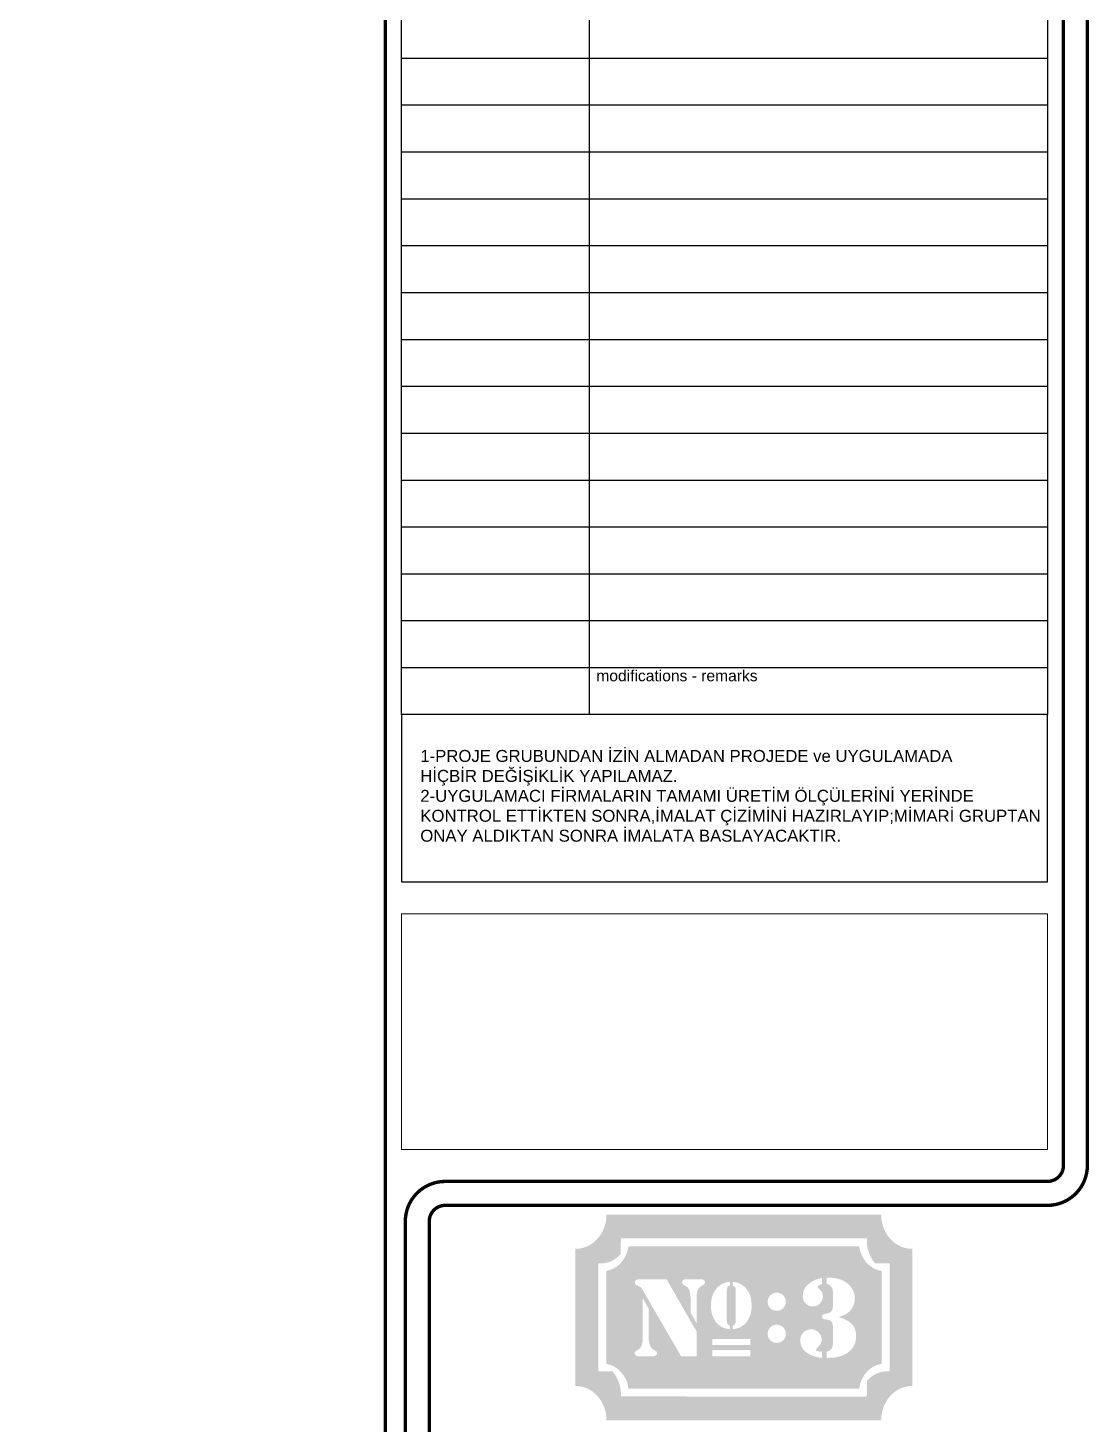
# Model space of a CAD drawing. Header units: millimetres. Extents: x 54215 to 67697, y 23496 to 56611.
# Drawn here: x 62282 to 62949, y 54834 to 55712 of the extents above; entities that cross this region are included whole.
import ezdxf

# ---------------------------------------------------------------- set-up
doc = ezdxf.new("R2010")
doc.units = ezdxf.units.MM
doc.layers.add('t_tarama', color=251, linetype='Continuous', lineweight=20)
doc.layers.add('t_yazı', color=154, linetype='Continuous', lineweight=25)
doc.styles.add('AT-ARIAL', font='arial.ttf')
doc.styles.get("Standard").update_dxf_attribs({"font": 'arial.ttf'})

msp = doc.modelspace()

# ---------------------------------------------------------------- hatches: boundary and pattern name
at = {"true_color": 0xe74a37}
h = msp.add_hatch(color=13, dxfattribs=at)
h.dxf.hatch_style = 1
edge = h.paths.add_edge_path()
edge.add_spline(control_points=[(62837.484, 54944.005), (62826.821, 54944.04), (62818.183, 54953.691), (62818.183, 54965.59), (62818.181, 54965.589), (62818.176, 54965.588), (62818.175, 54965.587), (62818.175, 54965.587), (62818.175, 54965.59), (62818.175, 54965.59), (62818.175, 54965.59), (62645.41, 54965.59), (62645.41, 54965.59), (62645.41, 54965.59), (62645.41, 54965.465), (62645.41, 54965.465), (62645.349, 54953.623), (62636.741, 54944.04), (62626.115, 54944.005), (62626.115, 54944.005), (62625.819, 54944.005), (62625.819, 54944.005), (62625.819, 54944.005), (62625.819, 54857.67), (62625.819, 54857.67), (62625.819, 54857.67), (62626.059, 54857.67), (62626.059, 54857.67), (62626.059, 54857.67), (62626.059, 54857.668), (62626.059, 54857.668), (62636.749, 54857.668), (62645.413, 54848), (62645.413, 54836.077), (62645.413, 54836.077), (62645.416, 54836.077), (62645.416, 54836.077), (62645.416, 54836.077), (62645.416, 54836.04), (62645.416, 54836.04), (62645.416, 54836.04), (62818.18, 54836.04), (62818.18, 54836.04), (62818.18, 54836.04), (62818.18, 54836.077), (62818.18, 54836.077), (62818.181, 54836.077), (62818.188, 54836.077), (62818.188, 54836.077), (62818.188, 54848), (62826.852, 54857.668), (62837.542, 54857.668), (62837.542, 54857.668), (62837.542, 54857.67), (62837.542, 54857.67), (62837.542, 54857.67), (62837.766, 54857.67), (62837.766, 54857.67), (62837.766, 54857.67), (62837.766, 54944.005), (62837.766, 54944.005), (62837.766, 54944.005), (62837.484, 54944.005), (62837.484, 54944.005)], knot_values=[0, 0, 0, 0, 1, 1, 1, 2, 2, 2, 3, 3, 3, 4, 4, 4, 5, 5, 5, 6, 6, 6, 7, 7, 7, 8, 8, 8, 9, 9, 9, 10, 10, 10, 11, 11, 11, 12, 12, 12, 13, 13, 13, 14, 14, 14, 15, 15, 15, 16, 16, 16, 17, 17, 17, 18, 18, 18, 19, 19, 19, 20, 20, 20, 21, 21, 21, 21], degree=3, periodic=0)
edge = h.paths.add_edge_path(flags=16)
edge.add_spline(control_points=[(62823.446, 54934.828), (62823.446, 54934.828), (62823.446, 54934.828), (62823.446, 54866.835), (62823.446, 54866.835), (62823.446, 54866.835), (62820.792, 54866.835), (62820.792, 54866.835), (62814.38, 54866.835), (62809.162, 54860.883), (62809.162, 54853.568), (62809.162, 54853.568), (62809.157, 54851.076), (62809.157, 54851.076), (62809.157, 54851.076), (62806.666, 54851.05), (62806.666, 54851.05), (62806.666, 54851.05), (62654.433, 54851.078), (62654.433, 54851.078), (62654.433, 54851.078), (62654.433, 54853.568), (62654.433, 54853.568), (62654.433, 54860.883), (62649.217, 54866.834), (62642.802, 54866.834), (62642.802, 54866.834), (62640.31, 54866.834), (62640.31, 54866.834), (62640.31, 54866.834), (62640.31, 54934.81), (62640.31, 54934.81), (62640.31, 54934.81), (62642.838, 54934.828), (62642.838, 54934.828), (62649.193, 54934.847), (62654.394, 54940.761), (62654.432, 54948.009), (62654.432, 54948.009), (62654.432, 54950.58), (62654.432, 54950.58), (62654.432, 54950.58), (62767.845, 54950.579), (62767.845, 54950.579), (62789.846, 54950.579), (62809.163, 54950.587), (62809.163, 54950.587), (62809.163, 54950.587), (62809.163, 54948.089), (62809.163, 54948.089), (62809.163, 54948.089), (62809.159, 54948.089), (62809.159, 54948.089), (62809.159, 54940.796), (62814.362, 54934.847), (62820.757, 54934.828), (62820.757, 54934.828), (62823.446, 54934.828)], knot_values=[0, 0, 0, 0, 1, 1, 1, 2, 2, 2, 3, 3, 3, 4, 4, 4, 5, 5, 5, 6, 6, 6, 7, 7, 7, 8, 8, 8, 9, 9, 9, 10, 10, 10, 11, 11, 11, 12, 12, 12, 13, 13, 13, 14, 14, 14, 15, 15, 15, 16, 16, 16, 17, 17, 17, 18, 18, 18, 19, 19, 19, 19], degree=3, periodic=0)
h = msp.add_hatch(color=13, dxfattribs=at)
h.dxf.hatch_style = 1
edge = h.paths.add_edge_path()
edge.add_spline(control_points=[(62818.465, 54900.831), (62818.465, 54915.428), (62818.465, 54930.024), (62818.465, 54930.024), (62811.144, 54931.159), (62805.338, 54937.557), (62804.332, 54945.597)], knot_values=[8, 8, 8, 8, 8.5, 8.5, 8.5, 9.5, 9.5, 9.5, 9.5], degree=3, periodic=0)
edge.add_spline(control_points=[(62804.332, 54945.597), (62804.332, 54945.597), (62659.258, 54945.597), (62659.258, 54945.597), (62658.254, 54937.634), (62652.538, 54931.279), (62645.335, 54930.058)], knot_values=[6, 6, 6, 6, 7, 7, 7, 8, 8, 8, 8], degree=3, periodic=0)
edge.add_spline(control_points=[(62645.335, 54930.058), (62645.335, 54930.058), (62645.295, 54871.612), (62645.295, 54871.612), (62652.539, 54870.41), (62658.264, 54864.05), (62659.261, 54856.059)], knot_values=[4, 4, 4, 4, 5, 5, 5, 6, 6, 6, 6], degree=3, periodic=0)
edge.add_spline(control_points=[(62659.261, 54856.059), (62659.261, 54856.059), (62804.175, 54856.033), (62804.175, 54856.033), (62804.175, 54856.033), (62804.175, 54856.033), (62804.175, 54856.033)], knot_values=[2.99999, 2.99999, 2.99999, 2.99999, 3.99999, 3.99999, 3.99999, 4, 4, 4, 4], degree=3, periodic=0)
edge.add_spline(control_points=[(62804.175, 54856.033), (62804.175, 54856.033), (62804.175, 54856.059), (62804.175, 54856.059), (62804.175, 54856.059), (62804.175, 54856.059), (62804.175, 54856.059)], knot_values=[1.99999, 1.99999, 1.99999, 1.99999, 2.99998, 2.99998, 2.99998, 2.99999, 2.99999, 2.99999, 2.99999], degree=3, periodic=0)
edge.add_spline(control_points=[(62804.175, 54856.059), (62804.175, 54856.059), (62804.334, 54856.059), (62804.334, 54856.059)], knot_values=[1.00001, 1.00001, 1.00001, 1.00001, 1.99999, 1.99999, 1.99999, 1.99999], degree=3, periodic=0)
edge.add_spline(control_points=[(62804.334, 54856.059), (62805.34, 54864.11), (62811.144, 54870.506), (62818.465, 54871.637)], knot_values=[0, 0, 0, 0, 1, 1, 1, 1], degree=3, periodic=0)
edge.add_spline(control_points=[(62818.465, 54871.637), (62818.465, 54871.637), (62818.465, 54886.234), (62818.465, 54900.831)], knot_values=[9.5, 9.5, 9.5, 9.5, 10, 10, 10, 10], degree=3, periodic=0)
edge = h.paths.add_edge_path(flags=16)
edge.add_spline(control_points=[(62748.407, 54914.706), (62749.502, 54915.84), (62750.861, 54916.401), (62752.484, 54916.401), (62754.108, 54916.401), (62755.466, 54915.84), (62756.562, 54914.706)], knot_values=[5, 5, 5, 5, 6, 6, 6, 7, 7, 7, 7], degree=3, periodic=0)
edge.add_spline(control_points=[(62756.562, 54914.706), (62757.658, 54913.579), (62758.205, 54912.237), (62758.205, 54910.679)], knot_values=[7, 7, 7, 7, 8, 8, 8, 8], degree=3, periodic=0)
edge.add_spline(control_points=[(62758.205, 54910.679), (62758.205, 54909.128), (62757.658, 54907.787), (62756.562, 54906.657)], knot_values=[0, 0, 0, 0, 1, 1, 1, 1], degree=3, periodic=0)
edge.add_spline(control_points=[(62756.562, 54906.657), (62755.466, 54905.528), (62754.108, 54904.963), (62752.484, 54904.963), (62750.861, 54904.963), (62749.502, 54905.528), (62748.407, 54906.657), (62747.312, 54907.787), (62746.762, 54909.128), (62746.762, 54910.679)], knot_values=[1, 1, 1, 1, 2, 2, 2, 3, 3, 3, 4, 4, 4, 4], degree=3, periodic=0)
edge.add_spline(control_points=[(62746.762, 54910.679), (62746.762, 54912.237), (62747.312, 54913.579), (62748.407, 54914.706)], knot_values=[4, 4, 4, 4, 5, 5, 5, 5], degree=3, periodic=0)
edge = h.paths.add_edge_path(flags=16)
edge.add_spline(control_points=[(62724.767, 54923.231), (62728.652, 54922.874), (62731.659, 54921.249), (62733.779, 54918.359)], knot_values=[5, 5, 5, 5, 6, 6, 6, 6], degree=3, periodic=0)
edge.add_spline(control_points=[(62733.779, 54918.359), (62735.727, 54915.7), (62736.698, 54912.349), (62736.698, 54908.309)], knot_values=[6, 6, 6, 6, 7, 7, 7, 7], degree=3, periodic=0)
edge.add_spline(control_points=[(62736.698, 54908.309), (62736.698, 54904.267), (62735.727, 54900.915), (62733.779, 54898.255)], knot_values=[7, 7, 7, 7, 8, 8, 8, 8], degree=3, periodic=0)
edge.add_spline(control_points=[(62733.779, 54898.255), (62731.659, 54895.365), (62728.652, 54893.743), (62724.767, 54893.383)], knot_values=[8, 8, 8, 8, 9, 9, 9, 9], degree=3, periodic=0)
edge.add_spline(control_points=[(62724.767, 54893.383), (62724.767, 54893.383), (62724.767, 54895.61), (62724.767, 54895.61)], knot_values=[0, 0, 0, 0, 1, 1, 1, 1], degree=3, periodic=0)
edge.add_spline(control_points=[(62724.767, 54895.61), (62726.071, 54896.07), (62726.723, 54896.988), (62726.723, 54898.371), (62726.723, 54898.371), (62726.723, 54918.242), (62726.723, 54918.242)], knot_values=[1, 1, 1, 1, 2, 2, 2, 3, 3, 3, 3], degree=3, periodic=0)
edge.add_spline(control_points=[(62726.723, 54918.242), (62726.723, 54919.626), (62726.071, 54920.547), (62724.767, 54921.007), (62724.767, 54921.007), (62724.767, 54923.231), (62724.767, 54923.231)], knot_values=[3, 3, 3, 3, 4, 4, 4, 5, 5, 5, 5], degree=3, periodic=0)
edge = h.paths.add_edge_path(flags=16)
edge.add_spline(control_points=[(62723.04, 54923.231), (62723.04, 54923.231), (62723.04, 54921.007), (62723.04, 54921.007)], knot_values=[0, 0, 0, 0, 1, 1, 1, 1], degree=3, periodic=0)
edge.add_spline(control_points=[(62723.04, 54921.007), (62721.734, 54920.547), (62721.083, 54919.626), (62721.083, 54918.242), (62721.083, 54918.242), (62721.083, 54898.371), (62721.083, 54898.371)], knot_values=[1, 1, 1, 1, 2, 2, 2, 3, 3, 3, 3], degree=3, periodic=0)
edge.add_spline(control_points=[(62721.083, 54898.371), (62721.083, 54896.988), (62721.734, 54896.07), (62723.04, 54895.61), (62723.04, 54895.61), (62723.04, 54893.383), (62723.04, 54893.383)], knot_values=[3, 3, 3, 3, 4, 4, 4, 5, 5, 5, 5], degree=3, periodic=0)
edge.add_spline(control_points=[(62723.04, 54893.383), (62719.149, 54893.743), (62716.145, 54895.365), (62714.022, 54898.255)], knot_values=[5, 5, 5, 5, 6, 6, 6, 6], degree=3, periodic=0)
edge.add_spline(control_points=[(62714.022, 54898.255), (62712.079, 54900.915), (62711.106, 54904.267), (62711.106, 54908.309)], knot_values=[6, 6, 6, 6, 7, 7, 7, 7], degree=3, periodic=0)
edge.add_spline(control_points=[(62711.106, 54908.309), (62711.106, 54912.349), (62712.079, 54915.7), (62714.022, 54918.359)], knot_values=[7, 7, 7, 7, 8, 8, 8, 8], degree=3, periodic=0)
edge.add_spline(control_points=[(62714.022, 54918.359), (62716.145, 54921.249), (62719.149, 54922.874), (62723.04, 54923.231)], knot_values=[8, 8, 8, 8, 9, 9, 9, 9], degree=3, periodic=0)
edge = h.paths.add_edge_path(flags=16)
edge.add_spline(control_points=[(62768.881, 54914.205), (62768.881, 54917.317), (62770.158, 54919.929), (62772.707, 54922.047)], knot_values=[8, 8, 8, 8, 9, 9, 9, 9], degree=3, periodic=0)
edge.add_spline(control_points=[(62772.707, 54922.047), (62774.955, 54923.906), (62777.696, 54925.096), (62780.938, 54925.611)], knot_values=[9, 9, 9, 9, 10, 10, 10, 10], degree=3, periodic=0)
edge.add_spline(control_points=[(62780.938, 54925.611), (62780.938, 54925.611), (62780.938, 54921.789), (62780.938, 54921.789)], knot_values=[0, 0, 0, 0, 1, 1, 1, 1], degree=3, periodic=0)
edge.add_spline(control_points=[(62780.938, 54921.789), (62779.123, 54921.44), (62778.216, 54920.815), (62778.216, 54919.908)], knot_values=[1, 1, 1, 1, 2, 2, 2, 2], degree=3, periodic=0)
edge.add_spline(control_points=[(62778.216, 54919.908), (62778.216, 54919.694), (62778.755, 54919.089), (62779.837, 54918.094)], knot_values=[2, 2, 2, 2, 3, 3, 3, 3], degree=3, periodic=0)
edge.add_spline(control_points=[(62779.837, 54918.094), (62780.961, 54917.1), (62781.523, 54915.76), (62781.523, 54914.073)], knot_values=[3, 3, 3, 3, 4, 4, 4, 4], degree=3, periodic=0)
edge.add_spline(control_points=[(62781.523, 54914.073), (62781.523, 54912.387), (62780.894, 54910.899), (62779.642, 54909.6)], knot_values=[4, 4, 4, 4, 5, 5, 5, 5], degree=3, periodic=0)
edge.add_spline(control_points=[(62779.642, 54909.6), (62778.435, 54908.348), (62776.985, 54907.72), (62775.297, 54907.72)], knot_values=[5, 5, 5, 5, 6, 6, 6, 6], degree=3, periodic=0)
edge.add_spline(control_points=[(62775.297, 54907.72), (62773.439, 54907.72), (62771.905, 54908.329), (62770.699, 54909.535)], knot_values=[6, 6, 6, 6, 7, 7, 7, 7], degree=3, periodic=0)
edge.add_spline(control_points=[(62770.699, 54909.535), (62769.488, 54910.789), (62768.881, 54912.346), (62768.881, 54914.205)], knot_values=[7, 7, 7, 7, 8, 8, 8, 8], degree=3, periodic=0)
edge = h.paths.add_edge_path(flags=16)
edge.add_spline(control_points=[(62748.407, 54894.546), (62749.502, 54895.678), (62750.861, 54896.24), (62752.484, 54896.24), (62754.108, 54896.24), (62755.466, 54895.678), (62756.562, 54894.546)], knot_values=[5, 5, 5, 5, 6, 6, 6, 7, 7, 7, 7], degree=3, periodic=0)
edge.add_spline(control_points=[(62756.562, 54894.546), (62757.658, 54893.417), (62758.205, 54892.076), (62758.205, 54890.522)], knot_values=[7, 7, 7, 7, 8, 8, 8, 8], degree=3, periodic=0)
edge.add_spline(control_points=[(62758.205, 54890.522), (62758.205, 54888.969), (62757.658, 54887.628), (62756.562, 54886.498)], knot_values=[0, 0, 0, 0, 1, 1, 1, 1], degree=3, periodic=0)
edge.add_spline(control_points=[(62756.562, 54886.498), (62755.466, 54885.371), (62754.108, 54884.805), (62752.484, 54884.805), (62750.861, 54884.805), (62749.502, 54885.371), (62748.407, 54886.498)], knot_values=[1, 1, 1, 1, 2, 2, 2, 3, 3, 3, 3], degree=3, periodic=0)
edge.add_spline(control_points=[(62748.407, 54886.498), (62747.312, 54887.628), (62746.762, 54888.969), (62746.762, 54890.522)], knot_values=[3, 3, 3, 3, 4, 4, 4, 4], degree=3, periodic=0)
edge.add_spline(control_points=[(62746.762, 54890.522), (62746.762, 54892.076), (62747.312, 54893.417), (62748.407, 54894.546)], knot_values=[4, 4, 4, 4, 5, 5, 5, 5], degree=3, periodic=0)
edge = h.paths.add_edge_path(flags=16)
edge.add_spline(control_points=[(62783.857, 54925.808), (62789.689, 54926.067), (62794.268, 54924.686), (62797.597, 54921.66)], knot_values=[16, 16, 16, 16, 17, 17, 17, 17], degree=3, periodic=0)
edge.add_spline(control_points=[(62797.597, 54921.66), (62800.278, 54919.195), (62801.616, 54916.299), (62801.616, 54912.971)], knot_values=[17, 17, 17, 17, 18, 18, 18, 18], degree=3, periodic=0)
edge.add_spline(control_points=[(62801.616, 54912.971), (62801.616, 54909.905), (62800.67, 54907.312), (62798.766, 54905.193)], knot_values=[18, 18, 18, 18, 19, 19, 19, 19], degree=3, periodic=0)
edge.add_spline(control_points=[(62798.766, 54905.193), (62796.99, 54903.248), (62794.552, 54901.886), (62791.441, 54901.109)], knot_values=[19, 19, 19, 19, 20, 20, 20, 20], degree=3, periodic=0)
edge.add_spline(control_points=[(62791.441, 54901.109), (62791.441, 54901.109), (62791.441, 54900.981), (62791.441, 54900.981)], knot_values=[0.00001, 0.00001, 0.00001, 0.00001, 1, 1, 1, 1], degree=3, periodic=0)
edge.add_spline(control_points=[(62791.441, 54900.981), (62795.154, 54899.943), (62797.856, 54898.561), (62799.541, 54896.832)], knot_values=[1, 1, 1, 1, 2, 2, 2, 2], degree=3, periodic=0)
edge.add_spline(control_points=[(62799.541, 54896.832), (62801.442, 54894.93), (62802.396, 54892.358), (62802.396, 54889.117)], knot_values=[2, 2, 2, 2, 3, 3, 3, 3], degree=3, periodic=0)
edge.add_spline(control_points=[(62802.396, 54889.117), (62802.396, 54885.403), (62801.163, 54882.332), (62798.7, 54879.914)], knot_values=[3, 3, 3, 3, 4, 4, 4, 4], degree=3, periodic=0)
edge.add_spline(control_points=[(62798.7, 54879.914), (62795.459, 54876.757), (62790.509, 54875.246), (62783.857, 54875.378), (62783.857, 54875.378), (62783.857, 54879.201), (62783.857, 54879.201)], knot_values=[4, 4, 4, 4, 5, 5, 5, 6, 6, 6, 6], degree=3, periodic=0)
edge.add_spline(control_points=[(62783.857, 54879.201), (62786.535, 54879.85), (62787.875, 54881.797), (62787.875, 54885.032), (62787.875, 54885.032), (62787.875, 54893.722), (62787.875, 54893.722)], knot_values=[6, 6, 6, 6, 7, 7, 7, 8, 8, 8, 8], degree=3, periodic=0)
edge.add_spline(control_points=[(62787.875, 54893.722), (62787.875, 54895.49), (62787.636, 54896.808), (62787.16, 54897.673)], knot_values=[8, 8, 8, 8, 9, 9, 9, 9], degree=3, periodic=0)
edge.add_spline(control_points=[(62787.16, 54897.673), (62786.557, 54898.798), (62785.369, 54899.402), (62783.599, 54899.492)], knot_values=[9, 9, 9, 9, 10, 10, 10, 10], degree=3, periodic=0)
edge.add_spline(control_points=[(62783.599, 54899.492), (62781.867, 54899.577), (62781.003, 54900.18), (62781.003, 54901.303)], knot_values=[10, 10, 10, 10, 11, 11, 11, 11], degree=3, periodic=0)
edge.add_spline(control_points=[(62781.003, 54901.303), (62781.003, 54902.427), (62781.89, 54903.078), (62783.662, 54903.248)], knot_values=[11, 11, 11, 11, 12, 12, 12, 12], degree=3, periodic=0)
edge.add_spline(control_points=[(62783.662, 54903.248), (62786.47, 54903.51), (62787.875, 54905.258), (62787.875, 54908.499), (62787.875, 54908.499), (62787.875, 54916.021), (62787.875, 54916.021)], knot_values=[12, 12, 12, 12, 13, 13, 13, 14, 14, 14, 14], degree=3, periodic=0)
edge.add_spline(control_points=[(62787.875, 54916.021), (62787.875, 54919.39), (62786.535, 54921.379), (62783.857, 54921.98), (62783.857, 54921.98), (62783.857, 54925.808), (62783.857, 54925.808)], knot_values=[14, 14, 14, 14, 15, 15, 15, 16, 16, 16, 16], degree=3, periodic=0)
edge = h.paths.add_edge_path(flags=16)
edge.add_spline(control_points=[(62707.351, 54922.889), (62707.351, 54922.198), (62706.896, 54921.595), (62705.99, 54921.075)], knot_values=[7, 7, 7, 7, 8, 8, 8, 8], degree=3, periodic=0)
edge.add_spline(control_points=[(62705.99, 54921.075), (62704.736, 54920.425), (62703.872, 54919.758), (62703.395, 54919.067)], knot_values=[8, 8, 8, 8, 9, 9, 9, 9], degree=3, periodic=0)
edge.add_spline(control_points=[(62703.395, 54919.067), (62702.488, 54917.77), (62702.033, 54915.784), (62702.033, 54913.1), (62702.033, 54913.1), (62702.033, 54910.885), (62702.033, 54908.116)], knot_values=[9, 9, 9, 9, 10, 10, 10, 10.3750225, 10.3750225, 10.3750225, 10.3750225], degree=3, periodic=0)
edge.add_spline(control_points=[(62702.033, 54908.116), (62702.033, 54905.347), (62702.033, 54902.024), (62702.033, 54899.809)], knot_values=[10.3750225, 10.3750225, 10.3750225, 10.3750225, 10.750015, 10.750015, 10.750015, 10.750015], degree=3, periodic=0)
edge.add_spline(control_points=[(62702.033, 54899.809), (62702.033, 54899.255), (62702.033, 54898.771), (62702.033, 54898.382)], knot_values=[10.750015, 10.750015, 10.750015, 10.750015, 10.8437631, 10.8437631, 10.8437631, 10.8437631], degree=3, periodic=0)
edge.add_spline(control_points=[(62702.033, 54898.382), (62702.033, 54897.992), (62702.033, 54897.698), (62702.033, 54897.525)], knot_values=[10.8437631, 10.8437631, 10.8437631, 10.8437631, 10.9375113, 10.9375113, 10.9375113, 10.9375113], degree=3, periodic=0)
edge.add_spline(control_points=[(62702.033, 54897.525), (62702.033, 54897.482), (62702.033, 54897.446), (62702.033, 54897.418)], knot_values=[10.9375113, 10.9375113, 10.9375113, 10.9375113, 10.9609483, 10.9609483, 10.9609483, 10.9609483], degree=3, periodic=0)
edge.add_spline(control_points=[(62702.033, 54897.418), (62702.033, 54897.391), (62702.033, 54897.371), (62702.033, 54897.36)], knot_values=[10.9609483, 10.9609483, 10.9609483, 10.9609483, 10.9843853, 10.9843853, 10.9843853, 10.9843853], degree=3, periodic=0)
edge.add_spline(control_points=[(62702.033, 54897.36), (62702.033, 54897.357), (62702.033, 54897.354), (62702.033, 54897.353)], knot_values=[10.9843853, 10.9843853, 10.9843853, 10.9843853, 10.9902446, 10.9902446, 10.9902446, 10.9902446], degree=3, periodic=0)
edge.add_spline(control_points=[(62702.033, 54897.353), (62702.033, 54897.351), (62702.033, 54897.35), (62702.033, 54897.349)], knot_values=[10.9902446, 10.9902446, 10.9902446, 10.9902446, 10.9961038, 10.9961038, 10.9961038, 10.9961038], degree=3, periodic=0)
edge.add_spline(control_points=[(62702.033, 54897.349), (62702.033, 54897.349), (62702.033, 54897.349), (62702.033, 54897.349)], knot_values=[10.9961038, 10.9961038, 10.9961038, 10.9961038, 10.9975686, 10.9975686, 10.9975686, 10.9975686], degree=3, periodic=0)
edge.add_spline(control_points=[(62702.033, 54897.349), (62702.033, 54897.348), (62702.033, 54897.348), (62702.033, 54897.348)], knot_values=[10.9975686, 10.9975686, 10.9975686, 10.9975686, 10.9990335, 10.9990335, 10.9990335, 10.9990335], degree=3, periodic=0)
edge.add_spline(control_points=[(62702.033, 54897.348), (62702.033, 54897.348), (62702.033, 54897.348), (62702.033, 54897.348)], knot_values=[10.9990335, 10.9990335, 10.9990335, 10.9990335, 10.9993997, 10.9993997, 10.9993997, 10.9993997], degree=3, periodic=0)
edge.add_spline(control_points=[(62702.033, 54897.348), (62702.033, 54897.348), (62702.033, 54897.348), (62702.033, 54897.348)], knot_values=[10.9993997, 10.9993997, 10.9993997, 10.9993997, 10.9997659, 10.9997659, 10.9997659, 10.9997659], degree=3, periodic=0)
edge.add_spline(control_points=[(62702.033, 54897.348), (62702.033, 54897.348), (62702.033, 54897.348), (62702.033, 54897.348), (62702.033, 54897.348), (62702.033, 54897.348), (62702.033, 54897.348)], knot_values=[10.9997659, 10.9997659, 10.9997659, 10.9997659, 11, 11, 11, 11.0048927, 11.0048927, 11.0048927, 11.0048927], degree=3, periodic=0)
edge.add_spline(control_points=[(62701.866, 54897.422), (62701.826, 54897.494), (62701.758, 54897.616), (62701.668, 54897.778)], knot_values=[12.0624887, 12.0624887, 12.0624887, 12.0624887, 12.1562369, 12.1562369, 12.1562369, 12.1562369], degree=3, periodic=0)
edge.add_spline(control_points=[(62701.668, 54897.778), (62701.578, 54897.94), (62701.467, 54898.141), (62701.339, 54898.372)], knot_values=[12.1562369, 12.1562369, 12.1562369, 12.1562369, 12.249985, 12.249985, 12.249985, 12.249985], degree=3, periodic=0)
edge.add_spline(control_points=[(62701.339, 54898.372), (62700.828, 54899.293), (62700.062, 54900.674), (62699.424, 54901.826)], knot_values=[12.249985, 12.249985, 12.249985, 12.249985, 12.6249775, 12.6249775, 12.6249775, 12.6249775], degree=3, periodic=0)
edge.add_spline(control_points=[(62699.424, 54901.826), (62698.786, 54902.977), (62698.275, 54903.898), (62698.275, 54903.898), (62698.275, 54903.898), (62698.275, 54913.1), (62698.275, 54913.1)], knot_values=[12.6249775, 12.6249775, 12.6249775, 12.6249775, 13, 13, 13, 14, 14, 14, 14], degree=3, periodic=0)
edge.add_spline(control_points=[(62698.275, 54913.1), (62698.275, 54915.784), (62697.821, 54917.77), (62696.914, 54919.067)], knot_values=[1, 1, 1, 1, 2, 2, 2, 2], degree=3, periodic=0)
edge.add_spline(control_points=[(62696.914, 54919.067), (62696.439, 54919.758), (62695.576, 54920.425), (62694.322, 54921.075)], knot_values=[2, 2, 2, 2, 3, 3, 3, 3], degree=3, periodic=0)
edge.add_spline(control_points=[(62694.322, 54921.075), (62693.412, 54921.595), (62692.96, 54922.198), (62692.96, 54922.889)], knot_values=[3, 3, 3, 3, 4, 4, 4, 4], degree=3, periodic=0)
edge.add_spline(control_points=[(62692.96, 54922.889), (62692.96, 54924.186), (62693.891, 54924.836), (62695.746, 54924.836), (62695.746, 54924.836), (62704.564, 54924.836), (62704.564, 54924.836)], knot_values=[4, 4, 4, 4, 5, 5, 5, 6, 6, 6, 6], degree=3, periodic=0)
edge.add_spline(control_points=[(62704.564, 54924.836), (62706.422, 54924.836), (62707.351, 54924.186), (62707.351, 54922.889)], knot_values=[6, 6, 6, 6, 7, 7, 7, 7], degree=3, periodic=0)
h.paths.add_polyline_path([(62735.897, 54887.322), (62735.897, 54883.38), (62711.906, 54883.38), (62711.906, 54887.322)], flags=16)
edge = h.paths.add_edge_path(flags=16)
edge.add_spline(control_points=[(62769.206, 54891.324), (62770.503, 54892.705), (62772.165, 54893.396), (62774.198, 54893.396)], knot_values=[4, 4, 4, 4, 5, 5, 5, 5], degree=3, periodic=0)
edge.add_spline(control_points=[(62774.198, 54893.396), (62775.839, 54893.396), (62777.327, 54892.747), (62778.67, 54891.454)], knot_values=[5, 5, 5, 5, 6, 6, 6, 6], degree=3, periodic=0)
edge.add_spline(control_points=[(62778.67, 54891.454), (62780.056, 54890.197), (62780.742, 54888.75), (62780.742, 54887.11)], knot_values=[6, 6, 6, 6, 7, 7, 7, 7], degree=3, periodic=0)
edge.add_spline(control_points=[(62780.742, 54887.11), (62780.742, 54885.339), (62780.138, 54883.825), (62778.93, 54882.569)], knot_values=[7, 7, 7, 7, 8, 8, 8, 8], degree=3, periodic=0)
edge.add_spline(control_points=[(62778.93, 54882.569), (62777.717, 54881.316), (62777.115, 54880.646), (62777.115, 54880.561)], knot_values=[8, 8, 8, 8, 9, 9, 9, 9], degree=3, periodic=0)
edge.add_spline(control_points=[(62777.115, 54880.561), (62777.115, 54879.828), (62778.388, 54879.372), (62780.938, 54879.201)], knot_values=[9, 9, 9, 9, 10, 10, 10, 10], degree=3, periodic=0)
edge.add_spline(control_points=[(62780.938, 54879.201), (62780.938, 54879.201), (62780.938, 54875.378), (62780.938, 54875.378)], knot_values=[0, 0, 0, 0, 1, 1, 1, 1], degree=3, periodic=0)
edge.add_spline(control_points=[(62780.938, 54875.378), (62777.397, 54875.681), (62774.346, 54876.67), (62771.799, 54878.357)], knot_values=[1, 1, 1, 1, 2, 2, 2, 2], degree=3, periodic=0)
edge.add_spline(control_points=[(62771.799, 54878.357), (62768.773, 54880.39), (62767.26, 54883.045), (62767.26, 54886.332)], knot_values=[2, 2, 2, 2, 3, 3, 3, 3], degree=3, periodic=0)
edge.add_spline(control_points=[(62767.26, 54886.332), (62767.26, 54888.322), (62767.911, 54889.981), (62769.206, 54891.324)], knot_values=[3, 3, 3, 3, 4, 4, 4, 4], degree=3, periodic=0)
h.paths.add_polyline_path([(62735.897, 54880.292), (62735.897, 54876.348), (62711.906, 54876.348), (62711.906, 54880.292)], flags=16)
edge = h.paths.add_edge_path(flags=16)
edge.add_spline(control_points=[(62692.603, 54908.434), (62697.318, 54900.234), (62702.033, 54892.033), (62702.033, 54892.033), (62702.033, 54892.033), (62702.033, 54888.112), (62702.033, 54884.191)], knot_values=[0.5, 0.5, 0.5, 0.5, 1, 1, 1, 1.5, 1.5, 1.5, 1.5], degree=3, periodic=0)
edge.add_spline(control_points=[(62702.033, 54884.191), (62702.033, 54880.27), (62702.033, 54876.348), (62702.033, 54876.348), (62702.033, 54876.348), (62699.619, 54876.348), (62697.206, 54876.348)], knot_values=[1.5, 1.5, 1.5, 1.5, 2, 2, 2, 2.5, 2.5, 2.5, 2.5], degree=3, periodic=0)
edge.add_spline(control_points=[(62697.206, 54876.348), (62694.793, 54876.348), (62692.379, 54876.348), (62692.379, 54876.348), (62692.379, 54876.348), (62668.652, 54917.249), (62668.652, 54917.249)], knot_values=[2.5, 2.5, 2.5, 2.5, 3, 3, 3, 4, 4, 4, 4], degree=3, periodic=0)
edge.add_spline(control_points=[(62668.652, 54917.249), (62667.961, 54918.461), (62667.505, 54919.176), (62667.291, 54919.39)], knot_values=[4, 4, 4, 4, 5, 5, 5, 5], degree=3, periodic=0)
edge.add_spline(control_points=[(62667.291, 54919.39), (62666.816, 54919.994), (62666.101, 54920.447), (62665.15, 54920.75)], knot_values=[5, 5, 5, 5, 6, 6, 6, 6], degree=3, periodic=0)
edge.add_spline(control_points=[(62665.15, 54920.75), (62663.854, 54921.182), (62663.204, 54921.874), (62663.204, 54922.827)], knot_values=[6, 6, 6, 6, 7, 7, 7, 7], degree=3, periodic=0)
edge.add_spline(control_points=[(62663.204, 54922.827), (62663.204, 54924.164), (62664.31, 54924.836), (62666.514, 54924.836), (62666.514, 54924.836), (62670.679, 54924.836), (62674.843, 54924.836)], knot_values=[7, 7, 7, 7, 8, 8, 8, 8.5, 8.5, 8.5, 8.5], degree=3, periodic=0)
edge.add_spline(control_points=[(62674.843, 54924.836), (62679.008, 54924.836), (62683.172, 54924.836), (62683.172, 54924.836), (62683.172, 54924.836), (62687.887, 54916.635), (62692.603, 54908.434)], knot_values=[8.5, 8.5, 8.5, 8.5, 9, 9, 9, 9.5, 9.5, 9.5, 9.5], degree=3, periodic=0)
edge = h.paths.add_edge_path(flags=16)
edge.add_spline(control_points=[(62670.207, 54909.408), (62671.114, 54907.788), (62672.021, 54906.168), (62672.021, 54906.168), (62672.021, 54906.168), (62672.021, 54886.59), (62672.021, 54886.59)], knot_values=[2.5, 2.5, 2.5, 2.5, 3, 3, 3, 4, 4, 4, 4], degree=3, periodic=0)
edge.add_spline(control_points=[(62672.021, 54886.59), (62672.326, 54884.254), (62672.931, 54882.548), (62673.837, 54881.47)], knot_values=[4, 4, 4, 4, 5, 5, 5, 5], degree=3, periodic=0)
edge.add_spline(control_points=[(62673.837, 54881.47), (62674.227, 54880.953), (62674.982, 54880.412), (62676.105, 54879.85)], knot_values=[5, 5, 5, 5, 6, 6, 6, 6], degree=3, periodic=0)
edge.add_spline(control_points=[(62676.105, 54879.85), (62676.843, 54879.462), (62677.207, 54878.917), (62677.207, 54878.231)], knot_values=[6, 6, 6, 6, 7, 7, 7, 7], degree=3, periodic=0)
edge.add_spline(control_points=[(62677.207, 54878.231), (62677.207, 54876.977), (62676.085, 54876.348), (62673.837, 54876.348), (62673.837, 54876.348), (62666.447, 54876.348), (62666.447, 54876.348)], knot_values=[7, 7, 7, 7, 8, 8, 8, 9, 9, 9, 9], degree=3, periodic=0)
edge.add_spline(control_points=[(62666.447, 54876.348), (62664.2, 54876.348), (62663.077, 54876.977), (62663.077, 54878.231)], knot_values=[9, 9, 9, 9, 10, 10, 10, 10], degree=3, periodic=0)
edge.add_spline(control_points=[(62663.077, 54878.231), (62663.077, 54878.917), (62663.446, 54879.462), (62664.179, 54879.85)], knot_values=[10, 10, 10, 10, 11, 11, 11, 11], degree=3, periodic=0)
edge.add_spline(control_points=[(62664.179, 54879.85), (62665.303, 54880.412), (62666.057, 54880.953), (62666.447, 54881.47)], knot_values=[11, 11, 11, 11, 12, 12, 12, 12], degree=3, periodic=0)
edge.add_spline(control_points=[(62666.447, 54881.47), (62667.356, 54882.548), (62667.961, 54884.254), (62668.263, 54886.59)], knot_values=[12, 12, 12, 12, 13, 13, 13, 13], degree=3, periodic=0)
edge.add_spline(control_points=[(62668.263, 54886.59), (62668.263, 54886.59), (62668.263, 54893.105), (62668.263, 54899.619)], knot_values=[0, 0, 0, 0, 0.5, 0.5, 0.5, 0.5], degree=3, periodic=0)
edge.add_spline(control_points=[(62668.263, 54899.619), (62668.263, 54906.134), (62668.263, 54912.649), (62668.263, 54912.649)], knot_values=[0.5, 0.5, 0.5, 0.5, 1, 1, 1, 1], degree=3, periodic=0)
edge.add_spline(control_points=[(62668.263, 54912.649), (62668.263, 54912.649), (62668.393, 54912.649), (62668.393, 54912.649)], knot_values=[1.00001, 1.00001, 1.00001, 1.00001, 1.99999, 1.99999, 1.99999, 1.99999], degree=3, periodic=0)
edge.add_spline(control_points=[(62668.393, 54912.649), (62668.393, 54912.649), (62668.393, 54912.649), (62668.393, 54912.649), (62668.393, 54912.649), (62669.3, 54911.029), (62670.207, 54909.408)], knot_values=[1.99999, 1.99999, 1.99999, 1.99999, 2.25, 2.25, 2.25, 2.5, 2.5, 2.5, 2.5], degree=3, periodic=0)

# ---------------------------------------------------------------- linework, layer by layer
at = {"color": 250}
for p, q in [((62634.456, 56109.304), (62634.456, 55280.258)), ((62516.383, 55693.261), (62922.784, 55693.261)), ((62516.383, 55663.761), (62922.784, 55663.761)), ((62516.383, 55634.261), (62922.784, 55634.261)), ((62516.383, 55604.761), (62922.784, 55604.761)), ((62516.383, 55575.26), (62922.784, 55575.26)), ((62516.383, 55545.76), (62922.784, 55545.76)), ((62516.383, 55516.26), (62922.784, 55516.26)), ((62516.383, 55486.76), (62922.784, 55486.76)), ((62516.383, 55457.26), (62922.784, 55457.26)), ((62516.383, 55427.759), (62922.784, 55427.759)), ((62516.383, 55398.259), (62922.784, 55398.259)), ((62516.383, 55368.759), (62922.784, 55368.759)), ((62516.383, 55339.259), (62922.784, 55339.259)), ((62516.383, 55309.758), (62922.784, 55309.758))]:
    msp.add_line(p, q, dxfattribs=at)
at = {"color": 252, "const_width": 2.135}
for points in [[(62947.87, 54335.49), (59142.33, 54335.49), (59142.33, 56135.49), (62947.87, 56135.49), (62947.87, 54996.442, -0.4142136), (62922.784, 54971.355), (62543.978, 54971.355, 0.4142136), (62533.943, 54961.321), (62533.943, 54717.483, 0.4142136), (62543.978, 54707.448), (62922.784, 54707.448, -0.4142136), (62947.87, 54682.362), (62947.87, 54335.49)], [(62932.819, 54996.442, -0.4142136), (62922.784, 54986.407), (62543.978, 54986.407, 0.4142136), (62518.891, 54961.321), (62518.891, 54717.483, 0.4142136), (62543.978, 54692.397), (62922.784, 54692.397, -0.4142136), (62932.819, 54682.362), (62932.819, 54350.542), (59157.382, 54350.542), (59157.382, 56120.438), (62932.819, 56120.438), (62932.819, 54996.442)]]:
    msp.add_lwpolyline(points, format="xyb", dxfattribs=at)
msp.add_lwpolyline([(62506.348, 54350.542), (62506.348, 56120.438)], dxfattribs=at)
at = {"color": 250}
msp.add_lwpolyline([(62922.784, 55280.258), (62516.383, 55280.258), (62516.382, 56109.304), (62922.784, 56109.304)], close=True, dxfattribs=at)
msp.add_lwpolyline([(62516.383, 55280.258), (62516.383, 55174.895), (62922.784, 55174.895), (62922.784, 55280.258)], dxfattribs=at)
at = {"layer": 't_tarama', "color": 254}
for p, q in [((62922.784, 55154.826), (62516.383, 55154.826)), ((62922.784, 55154.826), (62922.784, 55006.476)), ((62922.784, 55006.476), (62516.383, 55006.476))]:
    msp.add_line(p, q, dxfattribs=at)
msp.add_lwpolyline([(62516.383, 55154.826), (62516.383, 55006.476)], dxfattribs=at)

# ---------------------------------------------------------------- texts
at = {"color": 250, "insert": (62528.311, 55228.977), "char_height": 7.52595, "width": 517.45576, "attachment_point": 4}
msp.add_mtext('1-PROJE GRUBUNDAN İZİN ALMADAN PROJEDE ve UYGULAMADA\\PHİÇBİR DEĞİŞİKLİK YAPILAMAZ.\\P2-UYGULAMACI FİRMALARIN TAMAMI ÜRETİM ÖLÇÜLERİNİ YERİNDE \\PKONTROL ETTİKTEN SONRA,İMALAT ÇİZİMİNİ HAZIRLAYIP;MİMARİ GRUPTAN\\PONAY ALDIKTAN SONRA İMALATA BASLAYACAKTIR.', dxfattribs=at)
at = {"layer": 't_yazı', "color": 252, "insert": (62639.019, 55308.147), "char_height": 7.02422, "width": 149.98671, "attachment_point": 1, "style": 'AT-ARIAL'}
msp.add_mtext('modifications - remarks', dxfattribs=at)

doc.saveas('drawing.dxf')
